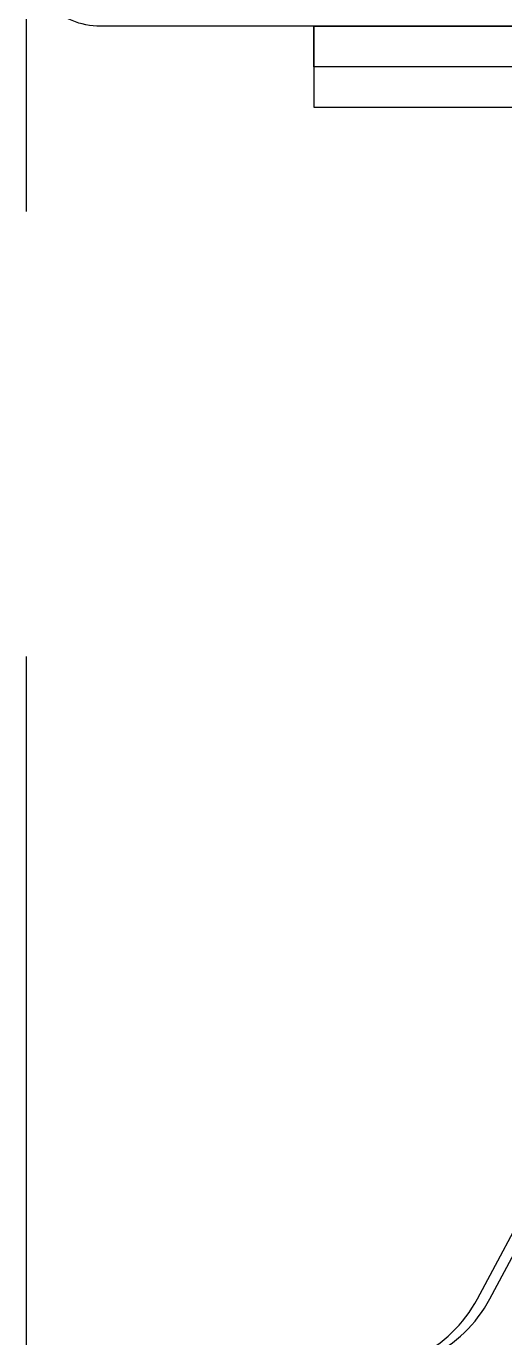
# Model space of a CAD drawing. Header units: inches. Extents: x -2661 to 42767, y -1222 to 9099.
# Drawn here: x 2258.737 to 2260.35, y 1306.06 to 1310.479 of the extents above; entities that cross this region are included whole.
import ezdxf

# ---------------------------------------------------------------- set-up
doc = ezdxf.new("R2010")
doc.units = ezdxf.units.IN
doc.header["$LTSCALE"] = 12
doc.header["$MEASUREMENT"] = 0
doc.linetypes.add('CENTER2', pattern=[1.125, 0.75, -0.125, 0.125, -0.125])
doc.layers.get('0').update_dxf_attribs({"linetype": 'CONTINUOUS'})
doc.layers.add('DESIGNER COMMENTS', color=221, linetype='CONTINUOUS', plot=False)
doc.layers.add('S-ARCH', color=1, linetype='CONTINUOUS')

# ---------------------------------------------------------------- blocks, each defined once
blk = doc.blocks.new('*U480')
at = {"extrusion": (0, 1, 2e-16)}
for p, q in [((-2.1156, 0.8216), (-1.7552, 1.4972)), ((-2.0739, 0.8216), (-1.7135, 1.4972))]:
    blk.add_line(p, q, dxfattribs=at)
for centre in [(-2.4793, 1.0489), (-2.4375, 1.0489)]:
    blk.add_ellipse(centre, major_axis=(0, -0.4545), ratio=0.92388, start_param=0.398899, end_param=1.047198)
blk = doc.blocks.new('bison_top coupler')
at = {"extrusion": (0, 1, 0)}
for p, q in [((2.6675, 1.6636), (0.0591, 1.6636)), ((2.6675, 1.5273), (2.6675, 1.6636)), ((2.6675, 1.6636), (2.6675, 1.3909)), ((0.1955, 1.5273), (2.6675, 1.5273)), ((2.6675, 1.3909), (1.5966, 1.3909))]:
    blk.add_line(p, q, dxfattribs=at)
blk = doc.blocks.new('ARCH_Roof Topping_REFLECTING POOL')
at = {"layer": 'S-ARCH'}
blk.add_lwpolyline([(-2.1137, 5.7617), (-0.375, 5.7617, 0.414214), (-0.25, 5.8867), (-0.25, 9.4804), (0, 9.4804), (0, 5.7617, -0.414214), (-0.25, 5.5117), (-2.1137, 5.5117), (-33.8863, 5.5117), (-35.75, 5.5117, -0.414214), (-36, 5.7617), (-36, 9.4804), (-35.75, 9.4804), (-35.75, 5.8867, 0.414214), (-35.625, 5.7617), (-33.8863, 5.7617)], format="xyb", close=True, dxfattribs=at)
at = {"layer": 'S-ARCH', "xscale": -1}
blk.add_blockref('bison_top coupler', (-32.3636, 3.8481), dxfattribs=at)
at = {"layer": 'S-ARCH'}
blk.add_blockref('*U480', (-32.3636, 0.4017), dxfattribs=at)

msp = doc.modelspace()

# ---------------------------------------------------------------- linework, layer by layer
at = {"layer": 'DESIGNER COMMENTS', "linetype": 'CENTER2'}
msp.add_line((2258.73661, 1456.85523), (2258.73661, 1291.97709), dxfattribs=at)

# ---------------------------------------------------------------- block references
at = {"layer": 'S-ARCH'}
msp.add_blockref('ARCH_Roof Topping_REFLECTING POOL', (2294.73661, 1304.96745), dxfattribs=at)

doc.saveas('drawing.dxf')
